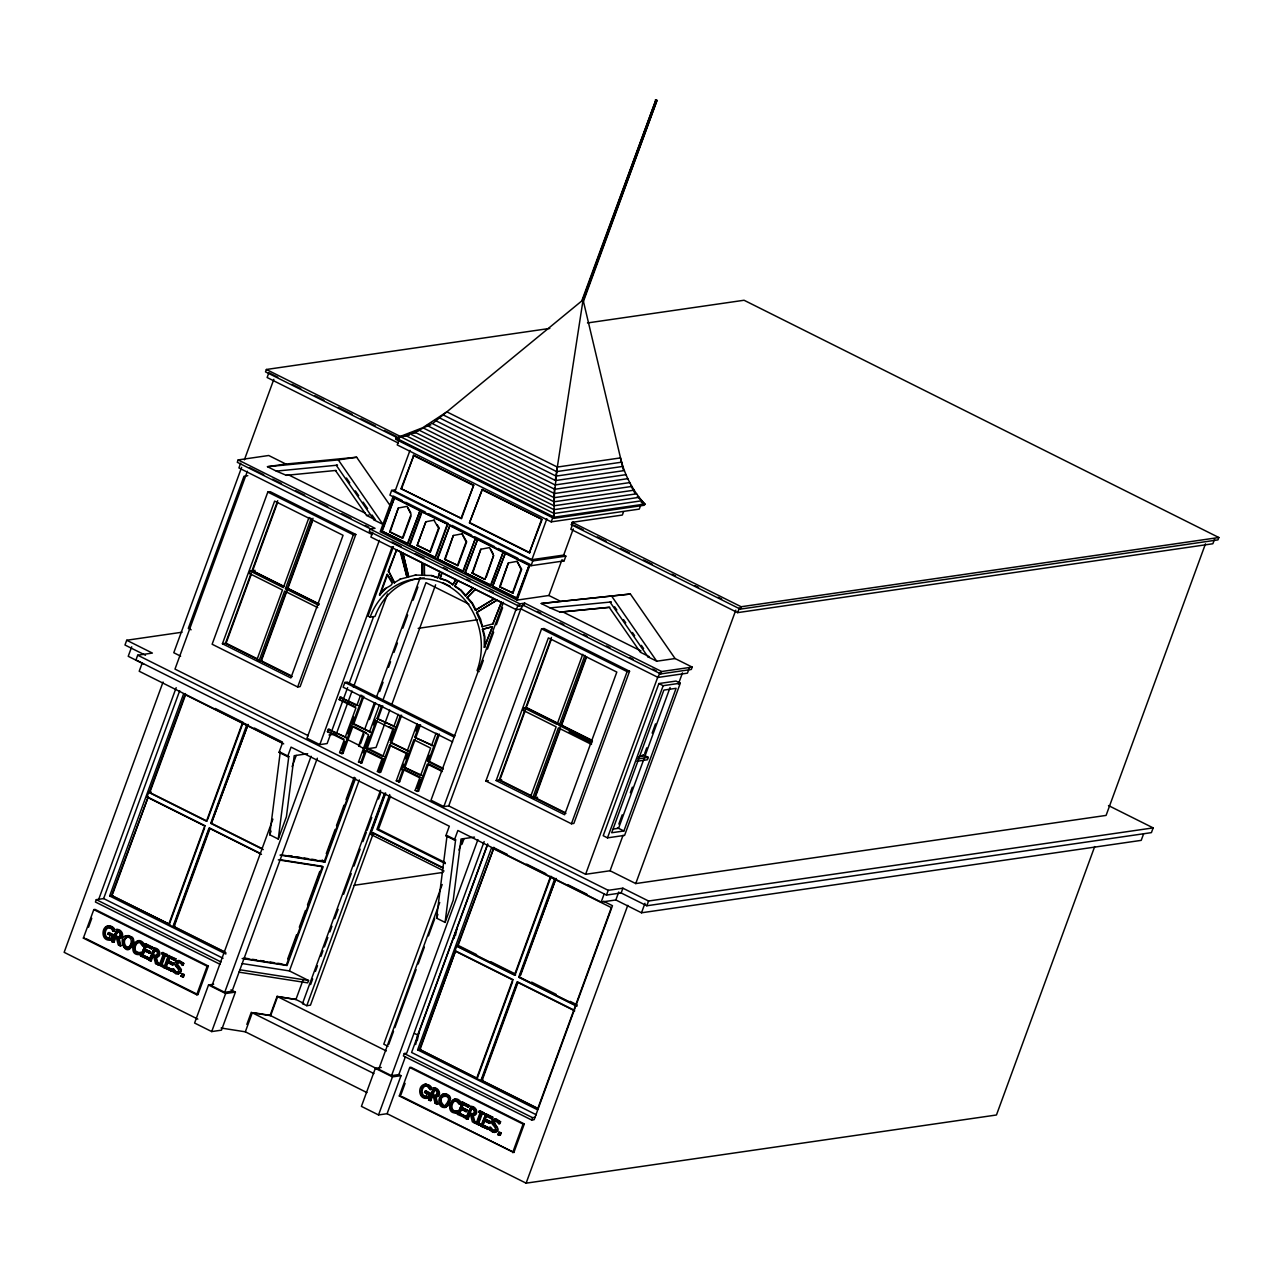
<?xml version="1.0" encoding="UTF-8"?>
<svg xmlns="http://www.w3.org/2000/svg" width="1283" height="1283" viewBox="0 0 1283 1283"><rect width="100%" height="100%" fill="white"/><g stroke="black" fill="none" stroke-linecap="round" stroke-linejoin="round"><path stroke-width="1.5" d="M553.711 503.241L554.513 487.829M307.663 753.73L294.208 755.687L286.414 816.774L278.267 839.05L269.719 834.768L280.239 752.191L279.02 752.367L282.501 742.857L139.206 671.25L142.108 663.327M278.267 839.05L288.803 756.457L280.239 752.191M474.485 837.093L461.03 839.034L453.236 900.137L445.089 922.413L436.525 918.131L447.061 835.554L445.843 835.73L449.323 826.22L291.049 747.123L287.568 756.633L279.02 752.367M445.089 922.413L455.609 839.82L447.061 835.554M133.416 947.977L134.041 945.09M557.319 467.06L554.432 493.522L553.871 518.364L395.613 439.267L396.046 438.08L422.749 427.704L446.837 411.843L557.319 467.06L620.507 457.903C624.548 474.999 632.952 491.068 644.82 504.059L644.371 505.245L553.871 518.364M555.298 480.227L583.075 299.869L433.045 423.182M492.447 1122.336L493.474 1119.77M415.676 1044.538L417.729 1035.044L487.636 844.022M417.232 1040.641L419.204 1031.564M454.134 938.338L455.305 932.885M455.481 935.403L457.053 928.138M431.216 575.602L437.84 577.831L439.925 571.432M438.818 576.163L439.556 573.004M440.069 578.585L442.074 572.507L440.069 578.585L446.692 580.798L453.236 584.759L447.302 580.702L440.678 578.489M450.445 1104.904L452.209 1100.942M123.024 941.241L126.472 935.788L128.637 935.596L131.556 937.44A5.1 4.49 81.8 0 1 132.855 940.583L131.636 946.084L128.22 949.099M439.877 1099.579L443.325 1094.11M182.122 632.214L126.712 640.249L124.98 645.012L145.508 655.26M131.7 646.792L128.22 656.303L143.616 664.001M126.712 640.249L152.388 653.079L137.698 655.196L135.966 659.959L606.474 895.069L621.148 892.952L646.808 905.766L1151.412 832.635L1153.16 827.888L1108.48 805.564M549.814 328.416L266.367 369.488L265.501 371.862L398.885 438.529M390.16 505.614L356.642 457.229L285.836 464.045L268.724 455.497L238.157 459.923L237.291 462.297L370.611 528.917M240.643 463.195L238.911 467.942L372.23 534.562M163.069 682.011L64.15 952.323L197.823 1019.119M241.637 467.317L173.782 652.726L180.63 656.158M244.379 459.827L273.84 379.303M247.394 471.246L174.985 669.101L308.305 735.72M223.034 958.257L103.634 898.581L96.289 899.64L95.423 902.013L220.179 964.367M83.363 938.13L93.803 909.599L95.022 909.406L208.375 966.051L197.935 994.582L196.716 994.758L83.363 938.13L84.582 937.953M88.511 927.24L91.767 918.323M98.727 899.287L176.172 687.672M103.634 898.581L179.7 690.719M225.84 954.023L109.648 895.967L183.597 693.862L283.703 743.883M151.169 791.996L148.716 792.349L146.984 797.112L204.719 825.963L168.618 924.642L172.884 926.775L175.338 926.422M112.776 893.738L148.203 796.935L111.477 895.694L169.837 924.466M185.442 693.59L149.325 792.269L207.076 821.12M149.935 792.172L185.361 695.37M267.81 492.063L212.128 644.242L297.672 686.982L300.126 686.63L355.808 534.466L270.264 491.71L267.81 492.063L353.354 534.819L355.808 534.466M107.676 934.072L111.044 935.211L107.676 934.072L109.039 932.533L112.984 934.505L111.06 939.798C99.641 942.748 100.908 921.98 111.669 926.486A8.516 7.506 81.8 0 1 114.251 928.571L114.139 931.233L113.161 931.298L111.3 928.684L108.59 927.529C103.923 929.534 103.907 938.274 109.889 938.338C101.565 939.83 103.538 924.883 110.98 927.785M108.526 933.96L109.039 932.533M109.039 938.466L110.178 935.339M110.194 939.91L112.984 934.505M108.526 925.973L110.803 926.599A8.516 7.506 81.8 0 1 113.401 928.684L113.161 931.298M113.177 942.347L114.925 937.536L117.443 938.242L115.791 937.424L114.027 942.235L111.717 941.626L117.01 929.405C123.056 929.309 125.365 939.044 118.196 938.643L120.153 945.844L121.003 945.715L119.062 938.515L118.196 938.643M111.717 941.626L117.01 929.405M117.09 931.634C122.735 932.035 119.608 940.311 115.422 936.205L117.09 931.634L120.361 932.837M222.424 643.761L274.626 501.092L343.058 535.3L290.856 677.953L222.424 643.761L226.097 643.232L257.498 658.917M115.422 936.205L117.956 931.506M255.076 570.358L250.185 571.063L249.319 573.437L282.468 590.004L256.792 660.152L258.925 661.21L262.197 660.745M251.147 573.164L225.471 643.312L258.621 659.879M277.689 500.659L252.013 570.791L283.415 586.491M226.097 643.232L251.083 574.928M277.625 502.407L252.623 570.71L284.04 586.395M138.227 940.808L143.359 944.08C142.589 948.971 140.905 940.599 137.698 942.508M138.564 942.38L135.709 943.983L134.186 948.249L135.645 952.114L140.232 952.644L139.526 954.552L141.098 952.515L138.612 952.98M142.541 945.972L144.225 943.967C135.324 931.715 125.959 956.958 140.392 954.424M140.585 956.043L145.861 943.839L152.677 947.239L151.298 948.779L145.941 946.116L144.722 949.42L150.576 951.794L150.047 953.221L144.193 950.847L142.557 955.338L148.764 957.904L148.251 959.331L140.585 956.043L145.861 943.839M142.557 955.338L145.059 950.735L144.193 950.847M144.722 949.42L146.791 945.988L152.148 948.666M149.181 953.349L149.71 951.922M147.385 959.443L147.914 958.016M151.298 948.779L152.677 947.239M150.432 960.967L152.18 956.156L154.698 956.861L153.046 956.043L151.282 960.839L148.972 960.245L154.265 948.025C160.311 947.929 162.62 957.647 155.451 957.262L157.408 964.463L158.258 964.335L156.318 957.134L155.451 957.262M258.925 661.21L284.601 591.078L317.751 607.629M318.617 605.255L285.468 588.689L311.144 518.557L308.995 517.482L283.335 587.63L250.185 571.063M151.105 956.669L153.623 949.757M154.345 950.254C159.99 950.655 156.863 958.93 152.677 954.825L155.211 950.126L158.21 952.13L157.761 955.113M286.43 590.805L260.77 660.953L292.171 676.638M312.972 518.284L287.312 588.432L318.713 604.117M152.677 954.825L155.211 950.126M287.039 590.709L261.379 660.857L291.033 675.676M288.595 586.491L312.234 521.892M242.567 722.537L206.467 821.216L148.716 792.349M169.228 924.546L204.655 827.743M207.75 819.26L243.177 722.441L215.191 708.457M158.29 963.437L159.685 964.126L163.198 954.504L161.818 953.814L162.267 952.579L167.351 954.568L166.902 955.803L164.657 955.226L161.129 964.864L163.374 965.425L162.925 966.66L157.841 964.672L158.29 963.437L160.535 964.014L163.47 955.995M157.841 964.672L159.156 963.308M161.818 953.814L163.117 952.451M172.884 926.775L209.001 828.096L261.491 854.334M211.358 823.253L248.068 724.494L211.358 823.253L262.101 848.624M209.546 829.78L174.119 926.599L224.862 951.954M161.979 964.736L165.507 955.113M162.059 966.789L163.374 965.425M164.657 955.226L166.036 955.931L167.351 954.568M163.855 967.671L168.281 955.578L175.931 958.85L174.552 960.406L169.196 957.727L167.993 961.047L173.83 963.421L172.451 964.976L167.464 962.475L165.812 966.965L172.034 969.515L171.505 970.958L163.855 967.671L164.705 967.558M165.331 965.826L169.131 955.45M165.812 966.965L168.314 962.346L167.464 962.475M167.993 961.047L170.062 957.615L175.402 960.293M172.451 964.976L172.98 963.549M170.655 971.071L171.168 969.643M174.552 960.406L175.931 958.85M180.39 962.475L178.578 962.186L177.279 963.982L181.4 969.579L180.454 972.995L176.124 973.989L171.97 970.878L173.67 968.793L175.643 971.504L178.321 972.097C180.743 968.104 170.88 965.201 176.316 961.143A4.234 3.737 81.8 0 1 178.401 960.678L183.758 963.437L183.052 965.361L179.54 962.587L177.022 962.683C174.905 966.596 184.88 970.381 178.433 973.925M182.908 963.549L182.09 965.425M180.871 976.187L182.571 973.733L184.319 974.615L183.469 976.924L180.871 976.187L183.469 976.924M182.619 977.053L184.319 974.615M297.672 686.982L353.354 534.819M399.398 438.978L397.233 444.912L551.209 521.86L639.271 509.11L641.019 504.347M196.716 994.758L207.156 966.227L208.375 966.051M238.157 459.923L375.037 528.323L370.129 529.029L369.263 531.403L518.974 606.217L523.865 605.512L660.745 673.912L691.312 669.469L692.195 667.096L675.083 658.548L630.386 594.029L541.25 603.491L550.054 607.901L611.269 601.952L610.05 602.128L647.931 656.8L656.736 661.21L675.083 658.548M372.631 532.301L370.883 537.048L516.311 609.73L521.203 609.024L658.083 677.424L687.447 673.158L689.179 668.411M213.668 984.237L208.52 984.991L194.599 1023.032L211.711 1031.58L221.494 1030.153L235.414 992.112L230.94 989.883M395.533 489.833L391.652 490.395L389.92 495.142L531.066 565.691L564.087 560.896L565.835 556.148L563.686 555.074L531.884 559.677L395.02 491.277L409.999 450.349M272.894 819.147L211.887 985.873L224.717 992.288L232.063 991.23L317.334 758.205M292.091 766.689L296.213 755.462M269.719 834.768L271.066 831.063M381.725 531.05L394.522 497.676L420.102 510.458L407.914 543.735L381.725 531.05L407.914 543.735M382.334 530.954L394.522 497.676M379.367 540.351L306.974 738.206L319.804 744.621L327.133 743.563L347.629 687.56M401.034 488.663L413.832 455.289L473.7 485.215L461.527 518.508L401.034 488.663L461.527 518.508M401.643 488.582L413.832 455.289M389.631 531.787L398.323 508.02L407.048 506.352L411.073 514.387L402.365 538.154L389.631 531.787L402.974 538.074L411.009 516.119M390.24 531.707L398.323 508.02M224.717 992.288L311.095 756.248M211.711 1031.58L225.632 993.539L235.414 992.112M319.804 744.621L392.213 546.766M393.432 546.59L368.013 616.048L370.146 617.123L375.037 616.401A65.321 57.559 81.8 0 1 424.352 577.991M455 735.897L347.308 682.091L344.87 682.444L343.122 687.207L452.578 741.895M341.743 753.618L351.75 726.274L352.985 726.098L342.978 753.442L341.743 753.618L339.61 752.544L344.181 740.066L327.422 731.695L328.304 729.321L346.266 737.517L328.304 729.321M345.047 737.693L355.92 707.959L339.177 699.588L340.043 697.214L358.021 705.409M329.523 729.145L328.656 731.518L327.422 731.695M341.262 697.038L340.396 699.411L339.177 699.588M386.648 587.694L379.511 594.959L387.033 574.447L391.732 582.418M388.124 571.448L396.623 549.798L388.733 571.368L394.539 582.787L388.733 571.368M380.137 594.879L387.642 574.367M348.992 683.823L373.594 616.626M336.322 733.956L352.039 691.024M353.402 687.287L387.546 593.965M407.304 543.832L420.102 510.458M409.437 544.906L435.627 557.592L409.437 544.906L421.626 511.612L447.815 524.298L421.626 511.612M410.063 544.81L422.235 511.516M361.71 695.306L360.491 695.482L356.802 705.586L340.043 697.214M341.486 750.587L344.758 741.67M347.629 733.796L353.755 717.085M437.327 524.859L439.187 528.035L430.479 551.818L417.135 545.532L425.828 521.764L434.552 520.096M417.135 545.532L425.828 521.764M352.633 723.901L362.64 696.557L363.859 696.38L353.851 723.724L352.633 723.901L370.611 732.096L353.851 723.724M246.849 1024.395L251.276 1012.287L373.882 1073.55M221.109 1028.036L245.326 1031.821L252.286 1012.8L270.633 1015.655L277.593 996.634L295.924 999.489L303.718 1003.386L302.499 1003.563L380.554 790.264M363.442 748.294L358.631 745.888L363.41 732.818M364.773 729.097L374.331 702.956M376.384 697.359L420.086 577.911M429.869 551.898L438.578 528.131L433.943 520.192M360.539 743.835L363.939 734.518M369.408 719.587L375.55 702.779M379.656 691.585L383.072 682.251M388.541 667.32L390.577 661.723M393.993 652.389L397.409 643.056M402.878 628.125L407.657 615.07M413.126 600.139L417.905 587.069M383.184 758.766L381.965 758.943L377.394 771.436L378.613 771.259L383.184 758.766L366.441 750.395L361.87 762.888L358.502 761.99L368.51 734.646L351.75 726.274M369.376 732.272L379.383 704.928L381.532 705.987L376.961 718.48L394.939 726.675L376.961 718.48M287.729 958.898L296.581 934.698M299.308 927.256L305.45 910.497M307.487 904.916L319.756 871.398M326.267 853.612L335.12 829.411M336.483 825.691L343.972 805.211M346.025 799.63L354.188 777.273M363.057 752.704L369.071 736.298M373.273 724.799L375.277 719.33M382.831 700.47L425.956 582.658L468.92 604.133M435.017 557.688L447.206 524.394M243.449 958.321L286.366 965.008L322.482 866.33L279.566 859.642M354.878 777.803L324.214 861.583L281.298 854.895M436.316 555.747L447.142 526.158M360.635 763.064L365.206 750.571L366.441 750.395M366.088 748.197L376.079 720.854L377.314 720.677L367.307 748.021L366.088 748.197L382.831 756.569L392.839 729.225L376.079 720.854M280.031 855.103L324.904 862.096L355.567 778.316M378.18 718.304L382.751 705.81M255.044 1012.912L270.12 1015.398L277.08 996.378L295.924 999.489L302.884 980.469M437.166 558.746L449.948 525.372L475.528 538.154L463.355 571.448L437.166 558.746L463.355 571.448M437.776 558.666L449.948 525.372M242.246 963.565L289.413 970.926L359.32 779.904M444.624 559.276L453.332 535.492L462.056 533.84L466.691 541.779L457.983 565.562L444.624 559.276L457.983 565.562M389.743 710.092L376.047 747.492L366.874 748.823M391.796 704.479L435.595 584.807M445.249 559.196L453.332 535.492M460.918 518.589L473.7 485.215M393.705 726.852L398.275 714.358M390.064 739.986L393.4 730.877M481.654 489.577L542.148 519.407L529.35 552.797L469.466 522.871L482.264 489.481L540.384 518.524M469.466 522.871L482.264 489.481M377.394 771.436L379.527 772.494L389.535 745.15L407.513 753.346L405.508 758.814M390.417 742.777L400.408 715.433L401.643 715.256L391.636 742.6L390.417 742.777L408.379 750.972L391.636 742.6M390.77 744.974L380.762 772.318L379.527 772.494M457.373 565.643L466.082 541.875L462.056 533.84M289.413 970.926L308.545 980.485L307.663 982.858L238.895 972.145M310.614 984.574L312.667 978.929M315.426 971.407L317.494 965.762M320.942 956.348L322.995 950.703M324.374 946.95L327.823 937.536M329.891 931.891L331.944 926.246M334.703 918.724L338.151 909.326M343.652 894.267L351.221 873.579M353.98 866.057L360.17 849.121M362.929 841.6L366.377 832.186M367.05 830.358L371.765 817.463M378.501 799.052L380.522 793.536M462.746 571.528L475.528 538.154M464.879 572.603L477.677 539.229L503.257 552.011L491.068 585.289L464.879 572.603L491.068 585.289M302.499 1003.563L306.781 1005.696L384.451 793.471M465.488 572.507L477.677 539.229M442.523 867.821L370.915 832.042L385.125 793.199M443.148 867.741L371.525 831.945L370.643 834.335L444.062 871.013M372.198 830.101L385.734 793.119M373.096 833.966L310.454 1005.166L306.781 1005.696M389.695 794.514L376.929 829.427L445.361 863.619M390.561 796.134L378.453 829.203L445.137 862.529M472.128 573.02L480.836 549.236L489.561 547.584L493.586 555.619L484.878 579.387L472.128 573.02L484.878 579.387M420.968 777.642L404.209 769.271L399.654 781.764L396.287 780.866L406.294 753.522L407.513 753.346M407.16 751.148L417.167 723.804M472.753 572.94L480.836 549.236M401.515 769.752L403.52 764.283M415.724 730.925L417.729 725.456M398.42 781.94L402.99 769.463L404.209 769.271M403.856 767.074L413.864 739.73L430.623 748.101L420.616 775.445L403.856 767.074L421.834 775.269L420.616 775.445M414.746 737.356L432.708 745.551L414.746 737.356L419.3 724.879M405.091 766.897L415.099 739.553M415.965 737.18L420.535 724.703M581.76 300.96L655.934 99.833L657.008 100.379L583.444 301.409L581.76 300.96L583.075 299.869L623.458 470.348M582.37 300.863L655.934 99.833M582.819 301.489L657.008 100.379M486.161 577.478L493.586 555.619M440.277 769.72L428.554 763.866L418.547 791.194L417.312 791.386L415.179 790.312L419.749 777.835L402.99 769.463M431.489 745.728L436.06 733.251L438.193 734.309L428.185 761.653L443.276 769.191M490.459 585.385L503.257 552.011M417.055 788.355L420.311 779.439M427.175 760.691L429.18 755.222M417.312 791.386L427.319 764.043L442.394 771.564M492.592 586.459L505.39 553.069L492.592 586.459L517.081 598.295L529.254 565.001L507.09 553.935M428.185 761.653L429.42 761.477L439.428 734.133M499.632 586.764L508.341 562.98L517.065 561.329L521.7 569.267L512.992 593.051L499.632 586.764L512.992 593.051M500.242 586.668L508.341 562.98M484.316 647.338L492.431 626.729L482.44 629.344L484.252 636.849L484.316 647.338L491.758 628.59M501.428 602.16L492.913 623.827L500.771 603.956M503.417 602.336L431.008 800.191L443.838 806.606L448.729 805.9L585.609 874.3L610.067 870.756L635.743 883.57L1106.09 815.411L1205.475 543.848M479.906 669.742L483.338 660.36M487.46 649.102L493.65 632.198M496.393 624.693L502.583 607.805M512.382 593.131L521.09 569.363L517.065 561.329M529.35 552.797L541.538 519.503M516.456 598.375L529.254 565.001M402.156 500.482L393.272 496.04L380.217 531.707L517.097 600.107L530.152 564.44L521.267 559.997M531.884 559.677L546.863 518.749M531.066 565.691L532.798 560.928L565.835 556.148M443.838 806.606L516.247 608.751M516.311 609.73L518.059 604.967M518.974 606.217L519.84 603.844L524.731 603.138L661.611 671.522L692.195 667.096M551.209 521.86L553.39 515.926M448.729 805.9L521.139 608.03M521.203 609.024L522.951 604.261M523.865 605.512L524.731 603.138M445.843 835.73L454.39 839.996L457.871 830.486L601.166 902.093L615.84 899.96L641.5 912.79L1141.212 840.365L1143.538 834.03M587.47 322.947L744.06 300.254L1218.85 537.513L1217.984 539.886L740.291 609.12L571.336 524.699L572.202 522.309L622.351 515.044L623.506 511.885M573.421 522.133L570.807 529.27L737.629 612.633L1212.884 543.751L1214.616 539.004M442.186 884.532L383.777 1044.17L388.043 1046.303M381.211 1067.488L375.342 1068.338L361.421 1106.379L378.533 1114.943L387.097 1113.692L526.11 1183.167L996.458 1114.991L1094.688 846.572M517.097 600.107L548.899 595.488L561.954 559.821L564.087 560.896M563.686 555.074L573.26 528.917M439.716 902.51L378.71 1069.236L391.54 1075.651L398.869 1074.577L401.018 1075.651L387.097 1113.692M458.913 850.052L463.019 838.809M388.733 1044.442L393.528 1031.34M394.891 1027.603L416.125 969.595M418.178 963.982L424.336 947.143M428.442 935.916L434.6 919.077M461.992 844.246L464.045 838.633M485.872 781.026L541.57 628.862L544.008 628.51L629.552 671.25L573.87 823.429L571.416 823.782L485.872 781.026L488.326 780.673M436.525 918.131L437.888 914.426M496.168 780.545L548.37 637.892L616.818 672.084L564.616 814.753L496.168 780.545L501.669 779.759M527.201 707.382L523.929 707.863L523.047 710.269L556.164 726.819L530.504 796.919L532.686 798.01L537.577 797.304M524.891 709.964L499.231 780.112L532.381 796.679M551.433 637.443L525.773 707.591L558.923 724.157M391.54 1075.651L477.918 839.611M525.501 709.884L499.841 780.016L531.242 795.717M527.056 705.65L551.369 639.207M378.533 1114.943L392.454 1076.886L401.018 1075.651M484.14 841.568L406.711 1053.183L404.257 1053.535L403.391 1055.925L531.707 1120.043L534.161 1119.69L612.472 905.702L603.555 901.243M398.869 1074.577L405.203 1057.288M487.7 844.358L411.602 1052.477L536.358 1114.815M399.302 1096.003L409.742 1067.472L410.977 1067.296L524.314 1123.94L513.874 1152.471L399.302 1096.003L400.537 1095.826L405.091 1083.349M417.616 1049.863L491.565 847.758L611.333 907.61L537.385 1109.699L417.616 1049.863L420.872 1049.382M476.635 954.648L459.138 945.892L456.684 946.245L454.952 951.008L512.687 979.859L476.586 1078.538L480.852 1080.671L483.306 1080.318M455.561 950.911L419.445 1049.59L477.196 1078.442L420.054 1049.51L455.561 950.911L513.296 979.779M494.019 847.405L457.293 946.164L515.044 975.016L551.145 876.337M493.346 849.266L457.903 946.068L515.654 974.936M582.755 654.282L557.079 724.414L523.929 707.863M424.513 1092.41L427.881 1093.549L424.513 1092.41L425.892 1090.871L429.837 1092.843L427.897 1098.12L422.829 1096.708M532.686 798.01L558.346 727.862L591.495 744.429M592.377 742.055L559.228 725.488L584.888 655.356M425.363 1092.282L425.892 1090.871M560.19 727.605L534.514 797.737L565.915 813.438M586.042 656.928L561.056 725.232L592.457 740.916M560.126 729.353L535.123 797.657L564.793 812.476M586.652 656.832L561.665 725.136L591.335 739.954M426.293 1085.739C420.166 1085.643 419.108 1096.805 425.876 1096.789L427.031 1093.661M427.047 1098.248L429.837 1092.843M426.501 1084.488L427.656 1084.937A8.516 7.506 81.8 0 1 430.238 1087.022L430.831 1087.759C430.046 1092.555 428.394 1084.793 425.427 1085.851M429.997 1089.636L430.976 1089.572L431.104 1086.893A8.516 7.506 81.8 0 0 428.506 1084.809L425.379 1084.311M430.013 1100.686L432.628 1095.746L430.88 1100.557L428.57 1099.964L433.846 1087.743C439.909 1087.647 442.218 1097.366 435.049 1096.965L436.99 1104.166L437.856 1104.054L435.899 1096.853L435.049 1096.965M430.062 1098.104L433.846 1087.743M432.259 1094.527L433.943 1089.973C439.588 1090.374 436.445 1098.649 432.259 1094.527L433.125 1094.415C437.311 1098.521 440.438 1090.245 434.793 1089.844L433.125 1094.415M456.379 1112.89L457.935 1110.853L457.229 1112.762C442.747 1115.296 452.209 1090.053 461.062 1102.289L459.378 1104.294L455.994 1100.814M459.506 1104.358L459.635 1101.648L455.08 1099.146M457.438 1114.382L462.714 1102.161L469.514 1105.561L468.135 1107.117L462.778 1104.438L461.559 1107.758L467.413 1110.132L466.034 1111.671L461.046 1109.186L459.394 1113.676L465.617 1116.226L465.087 1117.653L457.438 1114.382L462.714 1102.161M459.394 1113.676L461.896 1109.057L466.884 1111.559M461.559 1107.758L463.628 1104.31L467.204 1106.106M550.535 876.433L514.435 975.112L456.684 946.245M477.196 1078.442L512.623 981.639M466.034 1111.671L466.563 1110.244M571.416 823.782L627.114 671.618L629.552 671.25M464.238 1117.782L464.751 1116.354M468.135 1107.117L469.514 1105.561M467.269 1119.305L469.033 1114.494L471.535 1115.2L469.883 1114.366L468.135 1119.177L465.825 1118.584L471.102 1106.363C477.228 1106.283 479.393 1115.969 472.304 1115.585L474.245 1122.785L475.111 1122.657L473.154 1115.472M465.825 1118.584L470.476 1108.079M480.852 1080.671L516.969 981.992L574.72 1010.86M471.198 1108.592C476.843 1108.993 473.7 1117.268 469.514 1113.147L472.048 1108.464L475.063 1110.453L474.598 1113.436M577.061 1006.016L519.326 977.149L556.036 878.39L520.609 975.208M517.514 983.692L482.087 1080.494L538.074 1108.48M469.514 1113.147L472.048 1108.464M478.655 1112.153L480.9 1112.714L478.655 1112.153L479.97 1110.789L484.188 1112.89L483.739 1114.125L481.494 1113.564L477.982 1123.186L480.211 1123.764L478.912 1125.111L474.694 1123.01L475.143 1121.775L477.388 1122.336L480.323 1114.318M479.521 1112.024L479.97 1110.789M475.143 1121.775L476.522 1122.465L480.05 1112.842M478.832 1123.058L482.36 1113.436M478.912 1125.111L480.211 1123.764M481.494 1113.564L482.889 1114.253L484.188 1112.89M480.692 1126.009L485.968 1113.788L492.784 1117.188L491.405 1118.744L486.049 1116.066L484.83 1119.385L490.683 1121.743L489.304 1123.299L484.3 1120.813L482.665 1125.303L488.871 1127.853L488.358 1129.281L480.692 1126.009L488.358 1129.281M483.45 1120.7L485.343 1115.52M482.665 1125.303L485.166 1120.684L490.154 1123.186M484.83 1119.385L486.899 1115.937L492.255 1118.616M489.304 1123.299L489.817 1121.871M487.492 1129.409L488.021 1127.982M491.405 1118.744L492.784 1117.188M496.28 1120.476L493.875 1121.005L493.281 1122.433L497.387 1128.03L496.441 1131.462L492.977 1132.328L488.807 1129.216L490.507 1127.115L493.297 1130.371L496.008 1130.307M585.609 874.3L658.019 676.43M658.083 677.424L659.831 672.661M660.745 673.912L661.611 671.522M658.885 683.55L603.202 835.714L607.484 837.863L624.596 835.377L680.295 683.197L676.013 681.065L658.885 683.55L663.167 685.683L680.295 683.197M499.039 1123.812L500.595 1121.759L498.927 1123.748L495.414 1120.604M497.708 1134.509L499.408 1132.071L501.156 1132.937L500.306 1135.263L497.708 1134.509L500.306 1135.263M607.484 837.863L663.167 685.683M499.456 1135.391L501.156 1132.937M618.839 824.071L622.207 814.849M630.322 792.702L632.343 787.169M644.691 753.41L646.728 747.861M652.133 733.106L655.501 723.869M644.226 758.157L618.55 828.305L613.306 829.059M670.079 687.496L645.092 755.783L638.1 756.794M643.168 754.821L648.3 757.387L647.434 759.761L636.945 761.284M623.891 830.983L676.109 688.313L663.872 690.094L611.67 832.747L623.891 830.983L617.476 827.776M610.067 870.756L623.057 835.281M678.386 684.096L682.476 672.885M601.166 902.093L604.068 894.171M606.474 895.069L608.222 890.322L622.896 888.189L648.556 901.019L1153.16 827.888M512.655 1152.647L523.095 1124.116L524.314 1123.94M531.707 1120.043L532.573 1117.669L535.027 1117.301M615.84 899.96L618.743 892.038M621.148 892.952L622.896 888.189M526.11 1183.167L627.772 905.349M635.743 883.57L735.801 610.147M737.629 612.633L739.377 607.885M740.291 609.12L741.157 606.747L1218.85 537.513M641.5 912.79L644.98 903.28M646.808 905.766L648.556 901.019M131.572 943.855C127.514 953.606 119.977 939.894 127.883 937.007M448.425 1102.177L447.43 1104.166M104.196 930.143L104.789 928.812M421.032 1088.481L425.138 1084.263M175.883 962.667L177.166 961.015A4.234 3.737 81.8 0 1 179.251 960.55L183.758 963.437M452.626 584.856L455.978 579.451L454.15 582.995M454.631 586.219L458.127 580.525L454.631 586.219L460.581 590.276L465.44 595.889L473.122 588.015L457.518 580.622M134.651 943.711L138.067 940.792M379.511 594.959C385.269 583.428 399.959 588.753 387.033 574.447M465.44 595.889L472.497 588.111M467.076 597.798L475.432 589.17L467.076 597.798L471.952 603.411L475.4 610.211L494.452 598.68L475.4 610.211M128.492 947.175C131.764 944.93 132.887 937.552 127.723 937.023M137.858 942.668C134.523 944.849 133.528 951.842 138.372 952.804M446.067 1107.053L448.473 1104.406L449.691 1098.906A5.1 4.49 81.8 0 0 448.409 1095.778L444.431 1093.774M453.011 1100.108L454.904 1099.13M106.361 926.855L108.301 925.925M393.929 582.883L400.44 579.13M476.57 612.504L497.146 600.027L476.57 612.504L482.44 626.713L480.628 619.208L477.18 612.408M179.171 971.969L175.595 972.161L172.804 968.922M495.414 1120.508L494.725 1120.877C493.281 1124.63 503.128 1130.788 494.548 1132.456L493.827 1132.199M412.629 433.317L429.645 424.865M444.64 1105.802C457.726 1092.507 432.531 1093.838 444.062 1105.721M425.539 1085.851C420.76 1087.695 420.712 1096.612 426.742 1096.676L425.876 1096.789M119.335 938.563C124.804 936.398 120.666 929.774 116.144 929.534M156.59 957.182C162.059 955.017 157.921 948.394 153.399 948.153M436.188 1096.901C441.641 1094.72 437.519 1088.112 432.996 1087.872M455.401 1100.718C451.391 1102.273 450.141 1110.132 455.208 1111.142M444.271 1093.757C436.589 1094.8 437.166 1109.554 445.923 1107.293M445.073 1107.421L448.617 1105.417L450.541 1098.777A5.1 4.49 81.8 0 0 449.258 1095.65L446.34 1093.806L443.421 1093.87M457.085 1110.966C449.323 1113.965 449.291 1100.413 456.139 1100.622M457.823 1110.789L455.465 1111.303M399.831 579.226L407.032 577.366L401.338 553.759M408.652 576.853L402.99 553.374L408.652 576.853L415.852 574.992M481.831 626.81L493.538 623.73M482.44 629.344L491.822 626.81M156.991 955.691L153.527 954.696M473.844 1114.013L470.38 1113.035M637.282 496.409L644.82 504.059L554.304 517.161L396.046 438.08L409.229 435.001M128.589 936.895C122.462 936.686 121.452 949.356 128.653 947.351M443.934 1105.93L445.506 1105.689M430.928 424.849L426.982 425.427L554.737 489.272L627.788 478.671M417.969 431.248L414.072 431.81L554.08 501.781L634.155 490.17M415.532 432.772L409.63 433.622L554.031 505.775L636.593 493.811M409.117 434.696L405.155 435.274L554.048 509.688L639.191 497.339M404.514 436.204L400.617 436.765L554.128 513.473L641.933 500.755M396.046 438.08L399.975 437.519M267.489 466.691L338.295 459.891L382.976 524.41L374.171 520.016L336.306 465.328L337.525 465.152L276.294 471.102L267.489 466.691L285.836 464.045M338.295 459.891L356.642 457.229M276.294 471.102L286.334 475.319L336.018 470.428M247.795 475.672L243.995 476.218L188.296 628.381L191.151 629.809M286.334 475.319L288.771 474.967L365.463 513.296M621.63 462.185L556.662 471.599L443.052 414.842M622.913 466.419L556.068 476.105L439.187 417.697M624.372 470.572L555.539 480.548L435.21 420.423M625.992 474.662L555.106 484.942L431.136 422.989M335.537 470.588L366.585 515.429L369.039 515.076M629.745 482.6L554.432 493.522L422.749 427.704M374.171 520.016L375.406 519.84L372.054 515.012M631.878 486.433L554.224 497.692L418.434 429.837M571.336 524.699L572.555 524.522M396.014 549.894L400.905 551.931M422.011 562.868L422.075 575.297L422.011 562.868L402.99 553.374M424.32 564.039L424.384 575.377L424.32 564.039L439.315 571.528M285.468 588.689L288.739 588.223M407.032 577.366L400.296 552.027M437.84 577.831L431.842 575.522L424.384 575.377M541.25 603.491L630.386 594.029M550.054 607.901L560.078 612.119L609.281 607.388L640.345 652.229L649.15 656.623L647.931 656.8M418.162 628.349L477.468 619.753M560.078 612.119L609.762 607.228M328.977 735.015L334.494 734.213M358.631 745.888L359.849 745.712L346.41 738.992M287.568 756.633L288.803 756.457M339.61 752.544L342.978 753.442M559.228 725.488L562.483 725.023M358.502 761.99L361.87 762.888M396.287 780.866L399.654 781.764M640.522 755.751L644.018 755.254M415.179 790.312L418.547 791.194M637.811 758.911L648.3 757.387M454.39 839.996L455.609 839.82M109.648 895.967L112.904 895.486M354.14 885.302L443.084 872.408M113.995 929.421L114.845 929.293M114.925 937.536L115.791 937.424M143.359 944.08L144.225 943.967M140.12 952.579L141.098 952.515M166.036 955.931L166.902 955.803M148.972 960.245L151.282 960.839M153.832 956.99L155.532 963.517L158.258 964.335M159.685 964.126L160.535 964.014M171.97 970.878L178.562 973.989M519.326 977.149L575.923 1005.054M430.831 1087.759L431.681 1087.631M431.778 1095.874L434.279 1096.58M428.57 1099.964L430.88 1100.557M433.429 1096.692L435.113 1103.236L437.856 1104.054M460.212 1102.418L461.062 1102.289M462.778 1104.438L463.628 1104.31M469.033 1114.494L469.883 1114.366M482.889 1114.253L483.739 1114.125M486.049 1116.066L486.899 1115.937M484.3 1120.813L485.166 1120.684M476.522 1122.465L477.388 1122.336M474.694 1123.01L475.544 1122.882M488.807 1129.216L490.988 1130.531M472.304 1115.585C478.848 1115.119 475.624 1106.363 470.252 1106.475M426.229 1084.183C416.654 1083.975 418.098 1100.782 427.897 1098.12M455.577 1112.906L457.229 1112.762M415.243 575.073L422.684 575.217M139.59 954.456L134.811 952.403M455.273 1100.734L457.566 1100.958M444.8 1105.802C437.278 1106.716 440.486 1092.699 446.917 1095.618M288.418 855.585L292.332 856.194M296.229 856.803L300.126 857.413M304.023 858.022L307.936 858.632M311.833 859.241L315.73 859.851M319.627 860.46L323.541 861.053M278.299 859.867L323.156 866.843L287.055 965.522L242.182 958.529M244.716 958.112L248.629 958.722M252.526 959.331L256.424 959.925M260.321 960.534L264.234 961.143M270.088 962.058L273.985 962.667M277.882 963.276L281.779 963.886M308.545 980.485L239.761 969.756M127.017 948.907L128.059 949.067M444.912 1107.389L440.342 1104.487M455.529 1112.73L451.648 1110.741M140.007 942.364L143.504 945.908M108.141 939.461L103.875 935.58M655.324 99.93L656.399 100.459M641.259 502.278L644.82 504.059M266.367 369.488L401.531 437.038M572.202 522.309L741.157 606.747M277.737 377.186L268.869 372.76L267.121 377.507L398.452 443.132M291.931 384.291L300.799 388.717M315.009 395.822L323.877 400.248M338.071 407.336L352.264 414.441M361.148 418.867L375.342 425.972M384.21 430.398L396.639 436.605M574.335 525.405L583.204 529.831M597.397 536.936L606.266 541.362M620.475 548.466L629.344 552.893M643.537 559.997L652.422 564.424M671.939 574.175L675.483 575.955M695.001 585.706L698.561 587.486M718.079 597.236L721.623 599.017M400.761 441.063L552.957 517.113M413.206 455.385L473.09 485.295M470.075 522.774L529.959 552.7M391.652 490.395L532.798 560.928M405.717 502.262L425.266 512.029M428.827 513.809L448.376 523.576M451.937 525.356L471.486 535.123M475.047 536.903L494.596 546.67M498.157 548.45L517.707 558.217M393.913 497.756L419.493 510.538M449.339 525.469L474.918 538.251M477.068 539.309L502.631 552.091M504.78 553.165L528.644 565.097M548.899 595.488L559.596 600.829M562.531 611.766L641.003 650.978M366.585 515.429L375.406 519.84M417.745 545.451L430.479 551.818M493.201 586.363L517.081 598.295M249.527 467.637L263.753 474.742M272.637 479.184L281.538 483.627M295.748 490.731L304.632 495.174M318.858 502.278L327.742 506.721M341.968 513.825L350.852 518.268M365.078 525.372L368.638 527.153M537.176 611.366L540.72 613.146M560.286 622.913L563.83 624.693M583.396 634.46L586.94 636.24M606.49 646.007L610.05 647.787M629.6 657.554L633.161 659.334M652.71 669.101L656.271 670.881M370.129 529.029L519.84 603.844M392.133 542.051L401.002 546.478M415.195 553.566L424.064 557.993M443.565 567.744L447.109 569.524M466.627 579.274L470.171 581.039M489.689 590.789L493.233 592.57M441.464 572.603L455.353 579.547M474.822 589.266L493.843 598.776M496.537 600.123L500.803 602.256M541.57 628.862L627.114 671.618M443.276 582.883L450.317 586.395M479.217 671.618L477.084 670.56A65.321 57.559 81.8 0 0 445.361 584.39A65.321 57.559 81.8 0 0 370.146 617.123M287.921 588.336L319.323 604.036M526.383 707.494L557.784 723.195M568.914 731.968L591.591 743.29M344.87 682.444L454.31 737.132M360.491 695.482L362.64 696.557M342.064 700.261L355.471 706.949M389.038 726.531L394.057 729.049M429.42 761.477L442.811 768.18M354.653 726.932L366.377 732.801M389.535 745.15L406.294 753.522M367.307 748.021L384.05 756.393M330.324 732.352L343.732 739.056M365.206 750.571L381.965 758.943M137.698 655.196L608.222 890.322M254.467 728.086L282.452 742.071M493.41 847.486L507.41 854.478M526.655 864.1L545.9 873.723M567.679 884.596L586.924 894.219M243.995 723.243L246.849 724.67L210.733 823.349L263.24 849.587M551.963 877.139L554.817 878.566L518.701 977.245L576.452 1006.097M490.635 961.641L515.125 973.877M531.659 982.136L556.148 994.373M570.149 1001.365L577.142 1004.878M147.593 797.016L205.328 825.883M260.353 853.371L209.61 828.016L173.494 926.695L226 952.916M573.581 1009.897L517.578 981.912L481.478 1080.591L537.465 1108.56M414.521 1033.44L417.729 1035.044M112.086 895.614L168.089 923.584M96.289 899.64L221.045 961.993M404.257 1053.535L532.573 1117.669M277.08 996.378L386.311 1050.953M93.803 909.599L207.156 966.227M409.742 1067.472L523.095 1124.116M145.011 943.951L151.811 947.351M162.267 952.579L166.485 954.696M168.281 955.578L175.081 958.978M461.864 1102.289L468.664 1105.689M479.12 1110.918L483.338 1113.019M485.118 1113.917L491.918 1117.317M162.668 953.686L164.064 954.392M182.94 965.297L182.539 964.511M499.905 1123.683L497.243 1120.797M114.011 931.185L113.016 929.469M430.976 1089.572L427.832 1086.108M460.244 1104.182L459.394 1102.546M145.572 949.292L150.576 951.794M168.843 960.919L173.83 963.421M462.425 1107.63L467.413 1110.132M485.68 1119.257L490.683 1121.743M116.272 936.077L119.736 937.071L120.955 933.511M146.711 951.553L150.047 953.221M169.981 963.18L173.301 964.848M108.189 932.661L112.134 934.633M425.026 1090.999L428.971 1092.972M270.12 1015.398L377.555 1069.092M208.52 984.991L225.632 993.539M375.342 1068.338L392.454 1076.886M489.545 1127.196L492.447 1130.499L495.158 1130.435C497.579 1126.442 487.716 1123.523 493.153 1119.466A4.234 3.737 81.8 0 1 495.254 1119.001L499.745 1121.887M181.705 973.861L183.453 974.743M498.558 1132.199L500.306 1133.065M143.407 955.226L148.764 957.904M166.678 966.853L172.034 969.515M460.26 1113.548L465.617 1116.226M483.515 1125.175L488.871 1127.853M161.129 964.864L162.524 965.554M477.982 1123.186L479.361 1123.876M112.583 941.497L114.027 942.235M119.127 944.769L121.003 945.715M143.135 956.781L146.551 958.481M158.691 964.543L162.925 966.66M166.405 968.408L169.805 970.108M466.675 1118.455L468.135 1119.177M476.955 1123.587L479.762 1124.999M120.153 945.844L118.277 944.897L116.577 938.37M155.532 963.517L157.408 964.463M435.113 1103.236L436.99 1104.166M474.245 1122.785L472.369 1121.855L470.685 1115.312M86.362 938.835L197.935 994.582M402.301 1096.708L513.874 1152.471M245.326 1031.821L366.922 1092.587M491.822 1131.205L492.897 1131.814M124.948 947.864L125.959 948.49M130.064 937.28L131.331 938.274M455.24 586.139L461.19 590.196L466.05 595.809M322.177 860.027L324.904 862.096M177.198 967.174L178.962 968.713M495.799 1127.035L492.64 1123.539M447.607 1096.051L448.601 1097.286M500.595 1121.759L496.104 1118.888A4.234 3.737 81.8 0 0 494.019 1119.353M467.686 597.702L472.561 603.315L476.009 610.115M612.039 596.691L656.736 661.21M614.621 606.779L616.85 609.986M623.522 619.641L625.751 622.848M632.439 632.503L634.668 635.726M641.356 645.365L643.585 648.589M346.442 478.014L349.778 482.841M355.343 490.876L358.695 495.703M363.137 502.134L367.596 508.581M124.13 947.079L123.056 945.09M490.491 549.172L493.265 553.935M407.978 507.94L410.752 512.703M630.611 485.343L635.117 493.506M175.787 965.201L176.332 966.259M420.728 1093.902L421.225 1094.976M451.007 1109.827L450.285 1107.598M133.705 950.446L134.154 951.489M434.712 1098.216L435.546 1101.472M155.115 958.497L155.965 961.753M483.049 629.247L484.862 636.769L484.926 647.241M553.775 510.458L554.304 517.161M133.721 941.738C126.199 965.522 112.824 927.657 132.422 937.328A5.1 4.49 81.8 0 1 133.705 940.455L133.721 941.738"/></g></svg>
